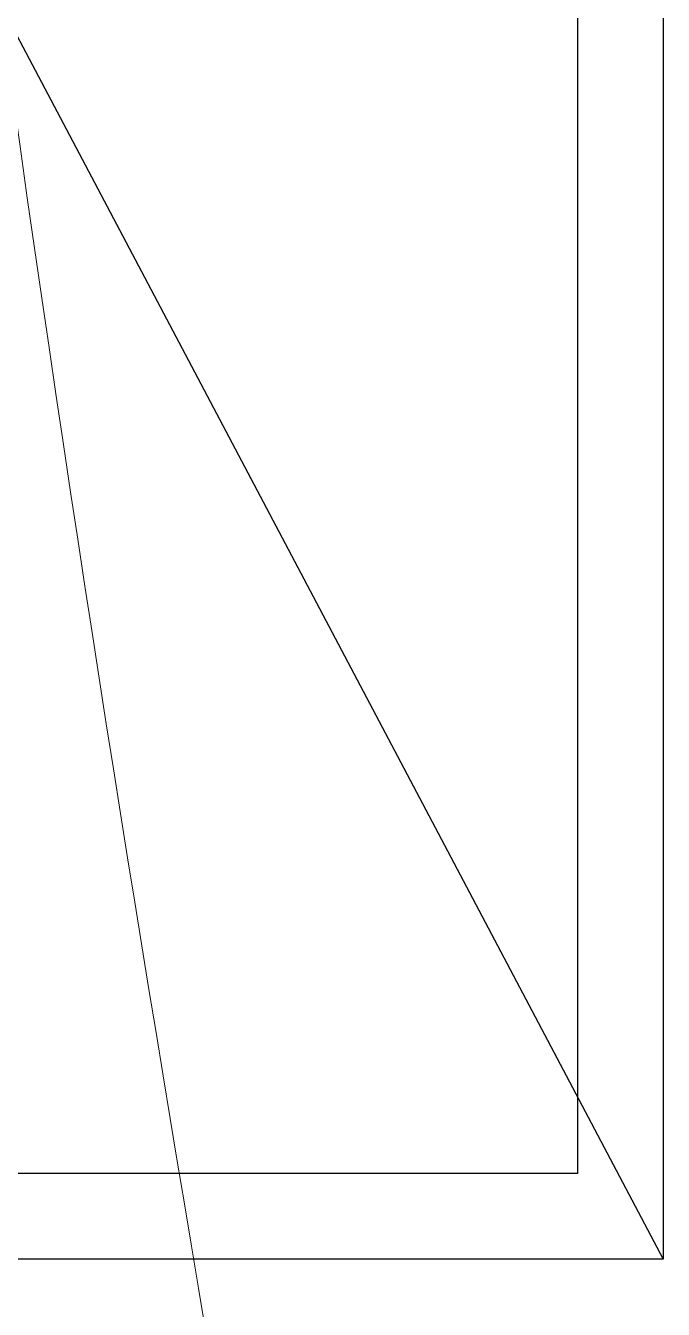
# Model space of a CAD drawing. Header units: millimetres. Extents: x -10942 to 92711, y -16583 to 30009.
# Drawn here: x 61586 to 61809.1, y 19444.1 to 19893.1 of the extents above; entities that cross this region are included whole.
import ezdxf
from ezdxf.lldxf.tags import DXFTag

# ---------------------------------------------------------------- set-up
doc = ezdxf.new("R2010")
doc.units = ezdxf.units.MM
doc.header["$LTSCALE"] = 1000
doc.header["$MEASUREMENT"] = 0
doc.layers.add('8', color=8, linetype='Continuous')
doc.layers.add('Fabric', color=253, linetype='Continuous', lineweight=0)
tags = doc.linetypes.add('DASHED2', pattern=[0.375, 0.25, -0.125]).pattern_tags.tags
tags[6:7] = [DXFTag(74, 4), DXFTag(75, 0), DXFTag(340, '0'), DXFTag(46, 1.0), DXFTag(50, 0.0), DXFTag(44, 0.0), DXFTag(45, 0.0)]
tags[4:5] = [DXFTag(74, 4), DXFTag(75, 0), DXFTag(340, '0'), DXFTag(46, 1.0), DXFTag(50, 0.0), DXFTag(44, 0.0), DXFTag(45, 0.0)]

# ---------------------------------------------------------------- blocks, each defined once
blk = doc.blocks.new('curtain elev1')
at = {"layer": 'Fabric', "lineweight": 0}
blk.add_open_spline([(324275.39, -9244.15, 0), (324220.01, -9659.98, 0), (324169.33, -9895.73, 0), (324109.01, -10296.69, 0), (324130.2, -10297.84, 0), (324209.45, -10298.53, 0), (324282.01, -10298.12, 0), (324347.54, -10297.5, 0), (324377.72, -10301.53, 0), (324374.32, -10312.1, 0), (324336.72, -10322.02, 0), (324296.6, -10328.02, 0), (324251.89, -10341.12, 0), (324278.47, -10355.64, 0), (324350.99, -10366.45, 0), (324420.6, -10372.42, 0), (324472.06, -10375.49, 0)], degree=3, knots=[209.258227, 209.258227, 209.258227, 209.258227, 1067.803273, 1090.343366, 1101.041024, 1124.788132, 1253.632328, 1281.505184, 1291.97919, 1296.93529, 1312.115972, 1346.838143, 1377.534104, 1387.5713, 1425.177123, 1535.340242, 1535.340242, 1535.340242, 1535.340242], dxfattribs=at)

msp = doc.modelspace()

# ---------------------------------------------------------------- linework, layer by layer
at = {"layer": '8', "linetype": 'DASHED2', "ltscale": 200, "elevation": 0.01}
for points in [[(61346.55, 21212.05), (61809.05, 21212.05), (61809.05, 19461.55), (61346.55, 19461.55)], [(61376.55, 21182.05), (61779.05, 21182.05), (61779.05, 19491.55), (61376.55, 19491.55)]]:
    msp.add_lwpolyline(points, close=True, dxfattribs=at)
msp.add_lwpolyline([(61809.05, 21212.05), (61346.55, 20336.8), (61809.05, 19461.55)], dxfattribs=at)

# ---------------------------------------------------------------- block references
at = {"xscale": -1}
msp.add_blockref('curtain elev1', (385843.93, 29207.28, 0), dxfattribs=at)

doc.saveas('drawing.dxf')
